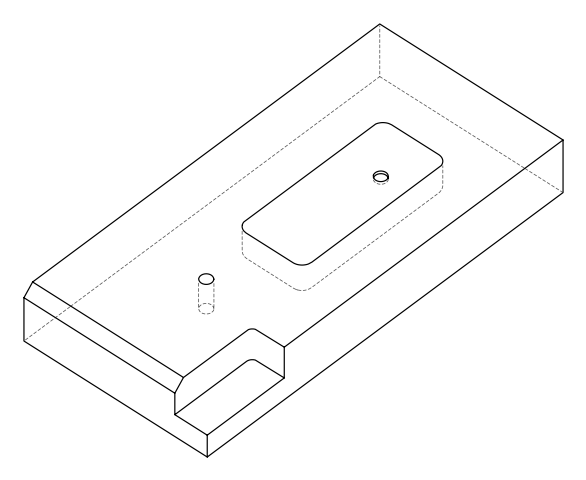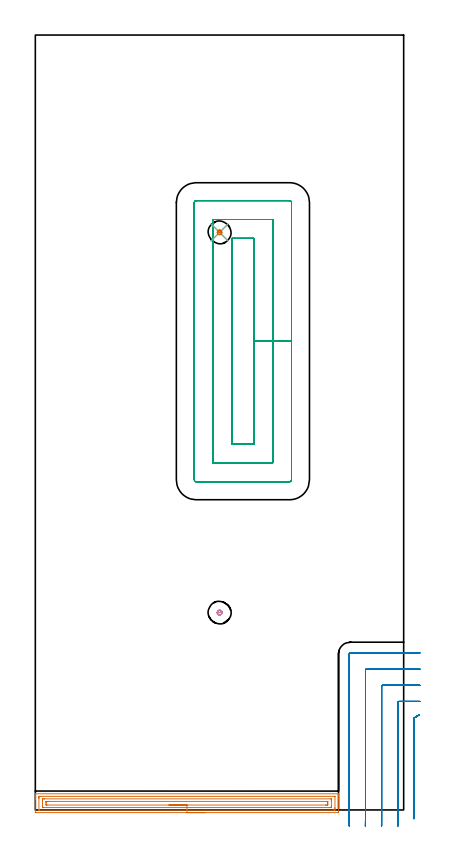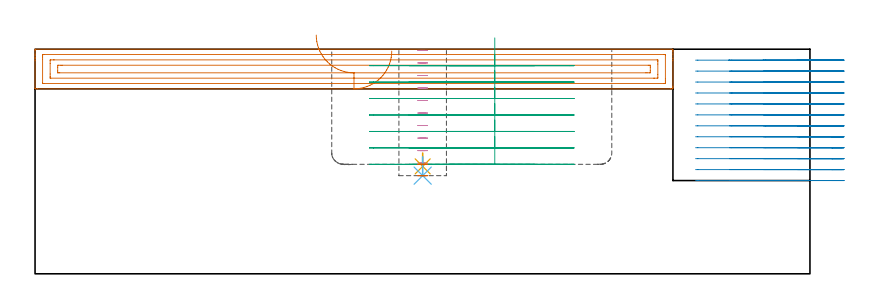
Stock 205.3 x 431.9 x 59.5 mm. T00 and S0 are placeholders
(PLAN: 7 operations, 6 tool changes, 35.1 min)
(1 AREA_MILL | FG_CHAMFER_SURFACE | UGT0205_001 | 5.65 min | 9647 mm3)
(2 MILL_CORNER_NOTCH_RECTANGULAR | CORNER_NOTCH_RECTANGULAR | NXT0201_011 | Follow Part, ap 3, ae 75% | 13.39 min | 117470 mm3)
(3 MILL_RECTANGULAR_POCKET | POCKET_RECTANGULAR_STRAIGHT | UGT0201_095 | Follow Part, ap 5, ae 75% | 15.29 min | 395610 mm3)
(4 MILL_BLIND_HOLE_FROM_SOLID_MATERIAL | STEP1POCKET | UGT0201_128 | Spiral | 0.55 min | 4160 mm3)
(5 SPOT_DRILL | STEP1POCKET_1 | NXT0321_9005460120000 | 0.04 min | 4 mm3)
(6 DRILL_BLIND_HOLE_INTO_CENTER | STEP1POCKET_1 | NXT0301_087 | 0.03 min | 167 mm3)
(7 MILL_ROUGH_BLIND_HOLE_CONTOUR | STEP1POCKET_1 | UGT0201_128 | Spiral | 0.11 min | 211 mm3)
(TOOL UGT0205_001 | Chamfer Mill 20 x 3 x 45 deg. | D20 FL50 Z2)
(TOOL NXT0201_011 | ENDMILL 12mm [2P460-1200-NA 1630] | D12 FL38 Z6)
(TOOL UGT0201_095 | End mill 20 mm | D20 R3 FL38 Z4)
(TOOL UGT0201_128 | Carbide End Mill 10.0 | D10 FL15 Z4)
(TOOL NXT0321_9005460120000 | NC Spot Drill, 142deg, 12mm, Carbide, Uncoated | D12 PA142 FL30 Z2)
(TOOL NXT0301_087 | Carbide Drill 11.6mm [860.1-1160-058A1-MM 2214] | D11.6 PA140 FL72 Z2)
(OP 1 AREA_MILL)
G17 G21 G94 G90
T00 M6
G54
G17 G0 G90 X94.5 Y-1.5 S1061 M3
G43 Z69.5 H0
Z59.
G94 G1 X94.462 Z58.128 F250.
X94.348 Z57.264
X94.159 Z56.412
X93.897 Z55.58
X93.563 Z54.774
X93.16 Z54.
X92.692 Z53.264
X92.16 Z52.572
X91.571 Z51.929
X90.928 Z51.34
X90.236 Z50.808
X89.5 Z50.34
X88.726 Z49.937
X87.92 Z49.603
X87.088 Z49.341
X86.236 Z49.152
X85.372 Z49.038
X84.5 Z49.
X0.606
X0.131 Y-1.495 Z49.003
X0.01 Y-1.492 Z49.006
X0. Y-1.366 Z49.131
Y5.947 Z56.441
Y6.512 Z57.008
Y6.826 Z57.322
Y7.391 Z57.887
Y7.705 Z58.2
X0.001 Y8.703 Z59.202
X0.01 Y8.994 Z59.493
X0.16 Y9. Z59.5
X168.84
X168.99 Y8.994 Z59.493
X169. Y8.702 Z59.201
Y8.334 Z58.834
Y7.705 Z58.2
Y6.512 Z57.008
Y5.947 Z56.441
Y-0.802 Z49.695
X168.996 Y-1.084 Z49.413
X168.99 Y-1.492 Z49.005
X168.812 Y-1.496 Z49.002
X168.394 Y-1.5 Z49.
X84.5
Y-0.086 Z50.414
X2.391 Y-0.085 Z50.415
X2.269
X2.036 Y-0.08 Z50.42
X2.014 Y-0.079 Z50.421
X2.009 Y-0.064 Z50.436
X2.003 Y-0.035 Z50.465
X2.001 Y-0.006 Z50.494
X2. Y6.332 Z56.832
X2.002 Y6.826 Z57.326
X2.004 Y7.207 Z57.707
X2.015 Y7.579 Z58.079
X2.391 Y7.584 Z58.084
X2.513 Y7.585 Z58.085
X166.609
X166.731
X166.964 Y7.58 Z58.08
X166.986 Y7.579 Z58.079
X166.991 Y7.564 Z58.064
X166.997 Y7.535 Z58.035
X166.999 Y7.506 Z58.006
X167. Y1.168 Z51.668
X166.998 Y0.674 Z51.174
X166.996 Y0.293 Z50.793
X166.985 Y-0.079 Z50.421
X166.609 Y-0.084 Z50.416
X166.487 Y-0.085 Z50.415
X84.5 Y-0.086 Z50.414
Y1.328 Z51.828
X4.176 Y1.329 Z51.829
X4.1 Y1.331 Z51.831
X4.04 Y1.334 Z51.834
X4.01 Y1.336 Z51.836
X4.008 Y1.38 Z51.88
X4.003 Y1.553 Z52.053
X4. Y1.726 Z52.226
Y2.432 Z52.932
Y5.241 Z55.741
X4.004 Y5.947 Z56.447
X4.007 Y6.114 Z56.614
X4.015 Y6.165 Z56.665
X4.063 Y6.167 Z56.667
X4.176 Y6.169 Z56.669
X4.841 Y6.171 Z56.671
X5.068
X164.824
X164.9 Y6.169 Z56.669
X164.96 Y6.166 Z56.666
X164.99 Y6.164 Z56.664
X164.992 Y6.12 Z56.62
X164.997 Y5.947 Z56.447
X165. Y5.774 Z56.274
Y5.068 Z55.568
Y2.258 Z52.758
X164.997 Y1.553 Z52.053
X164.993 Y1.386 Z51.886
X164.986 Y1.335 Z51.835
X164.937 Y1.333 Z51.833
X164.824 Y1.331 Z51.831
X164.159 Y1.329 Z51.829
X163.932 Y1.328 Z51.828
X84.5
Y2.743 Z53.243
X6.537
X6.127 Y2.746 Z53.246
X6.041 Y2.749 Z53.249
X6.01 Y2.751 Z53.251
X6.007 Y2.793 Z53.293
X6.004 Y2.888 Z53.388
X6. Y3.272 Z53.772
Y4.151 Z54.651
Y4.189 Z54.689
X6.007 Y4.609 Z55.109
X6.01 Y4.714 Z55.214
X6.023 Y4.75 Z55.25
X6.085 Y4.752 Z55.252
X6.279 Y4.755 Z55.255
X6.853 Y4.757 Z55.257
X7.169
X162.463
X162.873 Y4.754 Z55.254
X162.959 Y4.751 Z55.251
X162.99 Y4.749 Z55.249
X162.993 Y4.707 Z55.207
X162.996 Y4.612 Z55.112
X163. Y4.228 Z54.728
Y3.349 Z53.849
Y3.311 Z53.811
X162.993 Y2.89 Z53.39
X162.99 Y2.786 Z53.286
X162.977 Y2.749 Z53.249
X162.915 Y2.748 Z53.248
X162.721 Y2.745 Z53.245
X162.147 Y2.743 Z53.243
X161.831
X84.5
X83.628 Z53.281
X82.764 Z53.395
X81.912 Z53.583
X81.08 Z53.846
X80.274 Z54.18
X79.5 Z54.582
X78.764 Z55.051
X78.072 Z55.582
X77.429 Z56.172
X76.84 Z56.815
X76.308 Z57.507
X75.84 Z58.243
X75.437 Z59.016
X75.103 Z59.822
X74.841 Z60.654
X74.652 Z61.506
X74.538 Z62.371
X74.5 Z63.243
G0 Z69.5
M5
M2
(OP 2 MILL_CORNER_NOTCH_RECTANGULAR)
G17 G21 G94 G90
T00 M6
G54
G17 G0 G90 X213.898 Y52.921 S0 M3
G43 Z69.5 H1
Z56.6
G94 G1 X211.3 Y51.421 F250.
G3 X211. Y50.906 R0.6 F500.
G1 Y-1.874
Y-4.874 F250.
G0 Z69.5
X214.3 Y60.5
Z56.6
G1 X211.3
X202.596 F500.
G3 X202. Y59.904 R0.6
G1 Y-5.201
G2 X201.988 Y-6. R27.
G1 X201.899 Y-8.999 F250.
G0 Z69.5
X214.3 Y69.5
Z56.6
G1 X211.3
X193.596 F500.
G3 X193. Y68.904 R0.6
G1 Y-5.201
G2 X192.982 Y-6. R18.
G1 X192.849 Y-8.997 F250.
G0 Z69.5
X214.3 Y78.5
Z56.6
G1 X211.3
X184.596 F500.
G3 X184. Y77.904 R0.6
G1 Y-5.201
G2 X183.964 Y-6. R9.
G1 X183.698 Y-8.988 F250.
G0 Z69.5
X214.3 Y87.5
Z56.6
G1 X211.3
X175.596 F500.
G3 X175. Y86.904 R0.6
G1 Y-5.201
Y-8.201 F250.
G0 Z69.5
X213.898 Y52.921
Z53.7
G1 X211.3 Y51.421
G3 X211. Y50.906 R0.6 F500.
G1 Y-1.874
Y-4.874 F250.
G0 Z69.5
X214.3 Y60.5
Z53.7
G1 X211.3
X202.596 F500.
G3 X202. Y59.904 R0.6
G1 Y-6.
Y-9. F250.
G0 Z69.5
X214.3 Y69.5
Z53.7
G1 X211.3
X193.596 F500.
G3 X193. Y68.904 R0.6
G1 Y-6.
Y-9. F250.
G0 Z69.5
X214.3 Y78.5
Z53.7
G1 X211.3
X184.596 F500.
G3 X184. Y77.904 R0.6
G1 Y-6.
Y-9. F250.
G0 Z69.5
X214.3 Y87.5
Z53.7
G1 X211.3
X175.596 F500.
G3 X175. Y86.904 R0.6
G1 Y-6.
Y-9. F250.
G0 Z69.5
X213.898 Y52.921
Z50.8
G1 X211.3 Y51.421
G3 X211. Y50.906 R0.6 F500.
G1 Y-1.874
Y-4.874 F250.
G0 Z69.5
X214.3 Y60.5
Z50.8
G1 X211.3
X202.596 F500.
G3 X202. Y59.904 R0.6
G1 Y-6.
Y-9. F250.
G0 Z69.5
X214.3 Y69.5
Z50.8
G1 X211.3
X193.596 F500.
G3 X193. Y68.904 R0.6
G1 Y-6.
Y-9. F250.
G0 Z69.5
X214.3 Y78.5
Z50.8
G1 X211.3
X184.596 F500.
G3 X184. Y77.904 R0.6
G1 Y-6.
Y-9. F250.
G0 Z69.5
X214.3 Y87.5
Z50.8
G1 X211.3
X175.596 F500.
G3 X175. Y86.904 R0.6
G1 Y-6.
Y-9. F250.
G0 Z69.5
X213.898 Y52.921
Z47.9
G1 X211.3 Y51.421
G3 X211. Y50.906 R0.6 F500.
G1 Y-1.874
Y-4.874 F250.
G0 Z69.5
X214.3 Y60.5
Z47.9
G1 X211.3
X202.596 F500.
G3 X202. Y59.904 R0.6
G1 Y-6.
Y-9. F250.
G0 Z69.5
X214.3 Y69.5
Z47.9
G1 X211.3
X193.596 F500.
G3 X193. Y68.904 R0.6
G1 Y-6.
Y-9. F250.
G0 Z69.5
X214.3 Y78.5
Z47.9
G1 X211.3
X184.596 F500.
G3 X184. Y77.904 R0.6
G1 Y-6.
Y-9. F250.
G0 Z69.5
X214.3 Y87.5
Z47.9
G1 X211.3
X175.596 F500.
G3 X175. Y86.904 R0.6
G1 Y-6.
Y-9. F250.
G0 Z69.5
X213.898 Y52.921
Z45.
G1 X211.3 Y51.421
G3 X211. Y50.906 R0.6 F500.
G1 Y-1.874
Y-4.874 F250.
G0 Z69.5
X214.3 Y60.5
Z45.
G1 X211.3
X202.596 F500.
G3 X202. Y59.904 R0.6
G1 Y-6.
Y-9. F250.
G0 Z69.5
X214.3 Y69.5
Z45.
G1 X211.3
X193.596 F500.
G3 X193. Y68.904 R0.6
G1 Y-6.
Y-9. F250.
G0 Z69.5
X214.3 Y78.5
Z45.
G1 X211.3
X184.596 F500.
G3 X184. Y77.904 R0.6
G1 Y-6.
Y-9. F250.
G0 Z69.5
X214.3 Y87.5
Z45.
G1 X211.3
X175.596 F500.
G3 X175. Y86.904 R0.6
G1 Y-6.
Y-9. F250.
G0 Z69.5
X213.898 Y52.921
Z42.1
G1 X211.3 Y51.421
G3 X211. Y50.906 R0.6 F500.
G1 Y-1.874
Y-4.874 F250.
G0 Z69.5
X214.3 Y60.5
Z42.1
G1 X211.3
X202.596 F500.
G3 X202. Y59.904 R0.6
G1 Y-6.
Y-9. F250.
G0 Z69.5
X214.3 Y69.5
Z42.1
G1 X211.3
X193.596 F500.
G3 X193. Y68.904 R0.6
G1 Y-6.
Y-9. F250.
G0 Z69.5
X214.3 Y78.5
Z42.1
G1 X211.3
X184.596 F500.
G3 X184. Y77.904 R0.6
G1 Y-6.
Y-9. F250.
G0 Z69.5
X214.3 Y87.5
Z42.1
G1 X211.3
X175.596 F500.
G3 X175. Y86.904 R0.6
G1 Y-6.
Y-9. F250.
G0 Z69.5
X213.898 Y52.921
Z39.2
G1 X211.3 Y51.421
G3 X211. Y50.906 R0.6 F500.
G1 Y-1.874
Y-4.874 F250.
G0 Z69.5
X214.3 Y60.5
Z39.2
G1 X211.3
X202.596 F500.
G3 X202. Y59.904 R0.6
G1 Y-6.
Y-9. F250.
G0 Z69.5
X214.3 Y69.5
Z39.2
G1 X211.3
X193.596 F500.
G3 X193. Y68.904 R0.6
G1 Y-6.
Y-9. F250.
G0 Z69.5
X214.3 Y78.5
Z39.2
G1 X211.3
X184.596 F500.
G3 X184. Y77.904 R0.6
G1 Y-6.
Y-9. F250.
G0 Z69.5
X214.3 Y87.5
Z39.2
G1 X211.3
X175.596 F500.
G3 X175. Y86.904 R0.6
G1 Y-6.
Y-9. F250.
G0 Z69.5
X213.898 Y52.921
Z36.3
G1 X211.3 Y51.421
G3 X211. Y50.906 R0.6 F500.
G1 Y-1.874
Y-4.874 F250.
G0 Z69.5
X214.3 Y60.5
Z36.3
G1 X211.3
X202.596 F500.
G3 X202. Y59.904 R0.6
G1 Y-6.
Y-9. F250.
G0 Z69.5
X214.3 Y69.5
Z36.3
G1 X211.3
X193.596 F500.
G3 X193. Y68.904 R0.6
G1 Y-6.
Y-9. F250.
G0 Z69.5
X214.3 Y78.5
Z36.3
G1 X211.3
X184.596 F500.
G3 X184. Y77.904 R0.6
G1 Y-6.
Y-9. F250.
G0 Z69.5
X214.3 Y87.5
Z36.3
G1 X211.3
X175.596 F500.
G3 X175. Y86.904 R0.6
G1 Y-6.
Y-9. F250.
G0 Z69.5
X213.898 Y52.921
Z33.4
G1 X211.3 Y51.421
G3 X211. Y50.906 R0.6 F500.
G1 Y-1.874
Y-4.874 F250.
G0 Z69.5
X214.3 Y60.5
Z33.4
G1 X211.3
X202.596 F500.
G3 X202. Y59.904 R0.6
G1 Y-6.
Y-9. F250.
G0 Z69.5
X214.3 Y69.5
Z33.4
G1 X211.3
X193.596 F500.
G3 X193. Y68.904 R0.6
G1 Y-6.
Y-9. F250.
G0 Z69.5
X214.3 Y78.5
Z33.4
G1 X211.3
X184.596 F500.
G3 X184. Y77.904 R0.6
G1 Y-6.
Y-9. F250.
G0 Z69.5
X214.3 Y87.5
Z33.4
G1 X211.3
X175.596 F500.
G3 X175. Y86.904 R0.6
G1 Y-6.
Y-9. F250.
G0 Z69.5
X213.898 Y52.921
Z30.5
G1 X211.3 Y51.421
G3 X211. Y50.906 R0.6 F500.
G1 Y-1.874
Y-4.874 F250.
G0 Z69.5
X214.3 Y60.5
Z30.5
G1 X211.3
X202.596 F500.
G3 X202. Y59.904 R0.6
G1 Y-6.
Y-9. F250.
G0 Z69.5
X214.3 Y69.5
Z30.5
G1 X211.3
X193.596 F500.
G3 X193. Y68.904 R0.6
G1 Y-6.
Y-9. F250.
G0 Z69.5
X214.3 Y78.5
Z30.5
G1 X211.3
X184.596 F500.
G3 X184. Y77.904 R0.6
G1 Y-6.
Y-9. F250.
G0 Z69.5
X214.3 Y87.5
Z30.5
G1 X211.3
X175.596 F500.
G3 X175. Y86.904 R0.6
G1 Y-6.
Y-9. F250.
G0 Z69.5
X213.898 Y52.921
Z27.6
G1 X211.3 Y51.421
G3 X211. Y50.906 R0.6 F500.
G1 Y-1.874
Y-4.874 F250.
G0 Z69.5
X214.3 Y60.5
Z27.6
G1 X211.3
X202.596 F500.
G3 X202. Y59.904 R0.6
G1 Y-6.
Y-9. F250.
G0 Z69.5
X214.3 Y69.5
Z27.6
G1 X211.3
X193.596 F500.
G3 X193. Y68.904 R0.6
G1 Y-6.
Y-9. F250.
G0 Z69.5
X214.3 Y78.5
Z27.6
G1 X211.3
X184.596 F500.
G3 X184. Y77.904 R0.6
G1 Y-6.
Y-9. F250.
G0 Z69.5
X214.3 Y87.5
Z27.6
G1 X211.3
X175.596 F500.
G3 X175. Y86.904 R0.6
G1 Y-6.
Y-9. F250.
G0 Z69.5
X213.898 Y52.921
Z24.7
G1 X211.3 Y51.421
G3 X211. Y50.906 R0.6 F500.
G1 Y-1.874
Y-4.874 F250.
G0 Z69.5
X214.3 Y60.5
Z24.7
G1 X211.3
X202.596 F500.
G3 X202. Y59.904 R0.6
G1 Y-6.
Y-9. F250.
G0 Z69.5
X214.3 Y69.5
Z24.7
G1 X211.3
X193.596 F500.
G3 X193. Y68.904 R0.6
G1 Y-6.
Y-9. F250.
G0 Z69.5
X214.3 Y78.5
Z24.7
G1 X211.3
X184.596 F500.
G3 X184. Y77.904 R0.6
G1 Y-6.
Y-9. F250.
G0 Z69.5
X214.3 Y87.5
Z24.7
G1 X211.3
X175.596 F500.
G3 X175. Y86.904 R0.6
G1 Y-6.
Y-9. F250.
G0 Z69.5
M5
M2
(OP 3 MILL_RECTANGULAR_POCKET)
G17 G21 G94 G90
T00 M6
G54
G17 G0 G90 X121.8 Y233.793 S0 M3
G43 Z69.5 H0
Z62.5
G94 G1 Y261.25 Z55.143 F250.
Y318.6 F500.
X109.6
Y203.9
X121.8
Y261.25
X132.3
Y329.1
X99.1
Y193.4
X132.3
Y261.25
X142.8
Y338.5
G3 X141.7 Y339.6 R1.1
G1 X89.7
G3 X88.6 Y338.5 R1.1
G1 Y184.
G3 X89.7 Y182.9 R1.1
G1 X141.7
G3 X142.8 Y184. R1.1
G1 Y261.25
Y262.25
G0 X121.8 Y233.793 Z58.143
G1 Y261.25 Z50.786 F250.
Y318.6 F500.
X109.6
Y203.9
X121.8
Y261.25
X132.3
Y329.1
X99.1
Y193.4
X132.3
Y261.25
X142.8
Y338.5
G3 X141.7 Y339.6 R1.1
G1 X89.7
G3 X88.6 Y338.5 R1.1
G1 Y184.
G3 X89.7 Y182.9 R1.1
G1 X141.7
G3 X142.8 Y184. R1.1
G1 Y261.25
Y262.25
G0 X121.8 Y233.793 Z53.786
G1 Y261.25 Z46.429 F250.
Y318.6 F500.
X109.6
Y203.9
X121.8
Y261.25
X132.3
Y329.1
X99.1
Y193.4
X132.3
Y261.25
X142.8
Y338.5
G3 X141.7 Y339.6 R1.1
G1 X89.7
G3 X88.6 Y338.5 R1.1
G1 Y184.
G3 X89.7 Y182.9 R1.1
G1 X141.7
G3 X142.8 Y184. R1.1
G1 Y261.25
Y262.25
G0 X121.8 Y233.793 Z49.429
G1 Y261.25 Z42.071 F250.
Y318.6 F500.
X109.6
Y203.9
X121.8
Y261.25
X132.3
Y329.1
X99.1
Y193.4
X132.3
Y261.25
X142.8
Y338.5
G3 X141.7 Y339.6 R1.1
G1 X89.7
G3 X88.6 Y338.5 R1.1
G1 Y184.
G3 X89.7 Y182.9 R1.1
G1 X141.7
G3 X142.8 Y184. R1.1
G1 Y261.25
Y262.25
G0 X121.8 Y233.793 Z45.071
G1 Y261.25 Z37.714 F250.
Y318.6 F500.
X109.6
Y203.9
X121.8
Y261.25
X132.3
Y329.1
X99.1
Y193.4
X132.3
Y261.25
X142.8
Y338.5
G3 X141.7 Y339.6 R1.1
G1 X89.7
G3 X88.6 Y338.5 R1.1
G1 Y184.
G3 X89.7 Y182.9 R1.1
G1 X141.7
G3 X142.8 Y184. R1.1
G1 Y261.25
Y262.25
G0 X121.8 Y233.793 Z40.714
G1 Y261.25 Z33.357 F250.
Y318.6 F500.
X109.6
Y203.9
X121.8
Y261.25
X132.3
Y329.1
X99.1
Y193.4
X132.3
Y261.25
X142.8
Y338.5
G3 X141.7 Y339.6 R1.1
G1 X89.7
G3 X88.6 Y338.5 R1.1
G1 Y184.
G3 X89.7 Y182.9 R1.1
G1 X141.7
G3 X142.8 Y184. R1.1
G1 Y261.25
Y262.25
G0 X121.8 Y233.793 Z36.357
G1 Y261.25 Z29. F250.
Y318.6 F500.
X109.6
Y203.9
X121.8
Y261.25
X132.3
Y329.1
X99.1
Y193.4
X132.3
Y261.25
X142.8
Y338.5
G3 X141.7 Y339.6 R1.1
G1 X89.7
G3 X88.6 Y338.5 R1.1
G1 Y184.
G3 X89.7 Y182.9 R1.1
G1 X141.7
G3 X142.8 Y184. R1.1
G1 Y261.25
Y262.25
G0 Z69.5
M5
M2
(OP 4 MILL_BLIND_HOLE_FROM_SOLID_MATERIAL)
G17 G21 G94 G90
T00 M6
G54
G17 G0 G90 X102.7 Y110. S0 M3
G43 Z69.5 H0
Z59.182
G94 G3 X103.33 Y110.67 R0.631 F250.
X102.618 Y111.297 R0.67
X101.403 Y109.918 R1.3
X102.618 Y111.297 R-1.3
X102.01 Y110.608 R0.65
X102.7 Y110. R0.65
G0 Z55.864
G3 X103.33 Y110.67 R0.631
X102.618 Y111.297 R0.67
X101.403 Y109.918 R1.3
X102.618 Y111.297 R-1.3
X102.01 Y110.608 R0.65
X102.7 Y110. R0.65
G0 Z52.545
G3 X103.33 Y110.67 R0.631
X102.618 Y111.297 R0.67
X101.403 Y109.918 R1.3
X102.618 Y111.297 R-1.3
X102.01 Y110.608 R0.65
X102.7 Y110. R0.65
G0 Z49.227
G3 X103.33 Y110.67 R0.631
X102.618 Y111.297 R0.67
X101.403 Y109.918 R1.3
X102.618 Y111.297 R-1.3
X102.01 Y110.608 R0.65
X102.7 Y110. R0.65
G0 Z45.909
G3 X103.33 Y110.67 R0.631
X102.618 Y111.297 R0.67
X101.403 Y109.918 R1.3
X102.618 Y111.297 R-1.3
X102.01 Y110.608 R0.65
X102.7 Y110. R0.65
G0 Z42.591
G3 X103.33 Y110.67 R0.631
X102.618 Y111.297 R0.67
X101.403 Y109.918 R1.3
X102.618 Y111.297 R-1.3
X102.01 Y110.608 R0.65
X102.7 Y110. R0.65
G0 Z39.273
G3 X103.33 Y110.67 R0.631
X102.618 Y111.297 R0.67
X101.403 Y109.918 R1.3
X102.618 Y111.297 R-1.3
X102.01 Y110.608 R0.65
X102.7 Y110. R0.65
G0 Z35.955
G3 X103.33 Y110.67 R0.631
X102.618 Y111.297 R0.67
X101.403 Y109.918 R1.3
X102.618 Y111.297 R-1.3
X102.01 Y110.608 R0.65
X102.7 Y110. R0.65
G0 Z32.636
G3 X103.33 Y110.67 R0.631
X102.618 Y111.297 R0.67
X101.403 Y109.918 R1.3
X102.618 Y111.297 R-1.3
X102.01 Y110.608 R0.65
X102.7 Y110. R0.65
G0 Z29.318
G3 X103.33 Y110.67 R0.631
X102.618 Y111.297 R0.67
X101.403 Y109.918 R1.3
X102.618 Y111.297 R-1.3
X102.01 Y110.608 R0.65
X102.7 Y110. R0.65
G0 Z26.
G3 X103.33 Y110.67 R0.631
X102.618 Y111.297 R0.67
X101.403 Y109.918 R1.3
X102.618 Y111.297 R-1.3
X102.01 Y110.608 R0.65
X102.7 Y110. R0.65
G0 Z69.5
M5
M2
(OP 5 SPOT_DRILL)
G17 G21 G94 G90
T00 M6
G54
G17 G0 G90 X102.7 Y321.9 S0 M3
G43 Z69.5 H0
G94 G81 G98 Z28.458 F250. R32.
G80
M5
M2
(OP 6 DRILL_BLIND_HOLE_INTO_CENTER)
G17 G21 G94 G90
T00 M6
G54
G17 G0 G90 X102.7 Y321.9 S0 M3
G43 Z69.5 H1
G94 G81 G98 Z26. F250. R31.
G80
M5
M2
(OP 7 MILL_ROUGH_BLIND_HOLE_CONTOUR)
G17 G21 G94 G90
T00 M6
G54
G17 G0 G90 X102.7 Y321.9 S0 M3
G43 Z69.5 H0
Z29.
G94 G3 X103.33 Y322.57 R0.631 F250.
X102.618 Y323.197 R0.67
X101.403 Y321.818 R1.3
X102.618 Y323.197 R-1.3
X102.01 Y322.508 R0.65
X102.7 Y321.9 R0.65
G0 Z26.
G3 X103.33 Y322.57 R0.631
X102.618 Y323.197 R0.67
X101.403 Y321.818 R1.3
X102.618 Y323.197 R-1.3
X102.01 Y322.508 R0.65
X102.7 Y321.9 R0.65
G0 Z69.5
M5
M2
